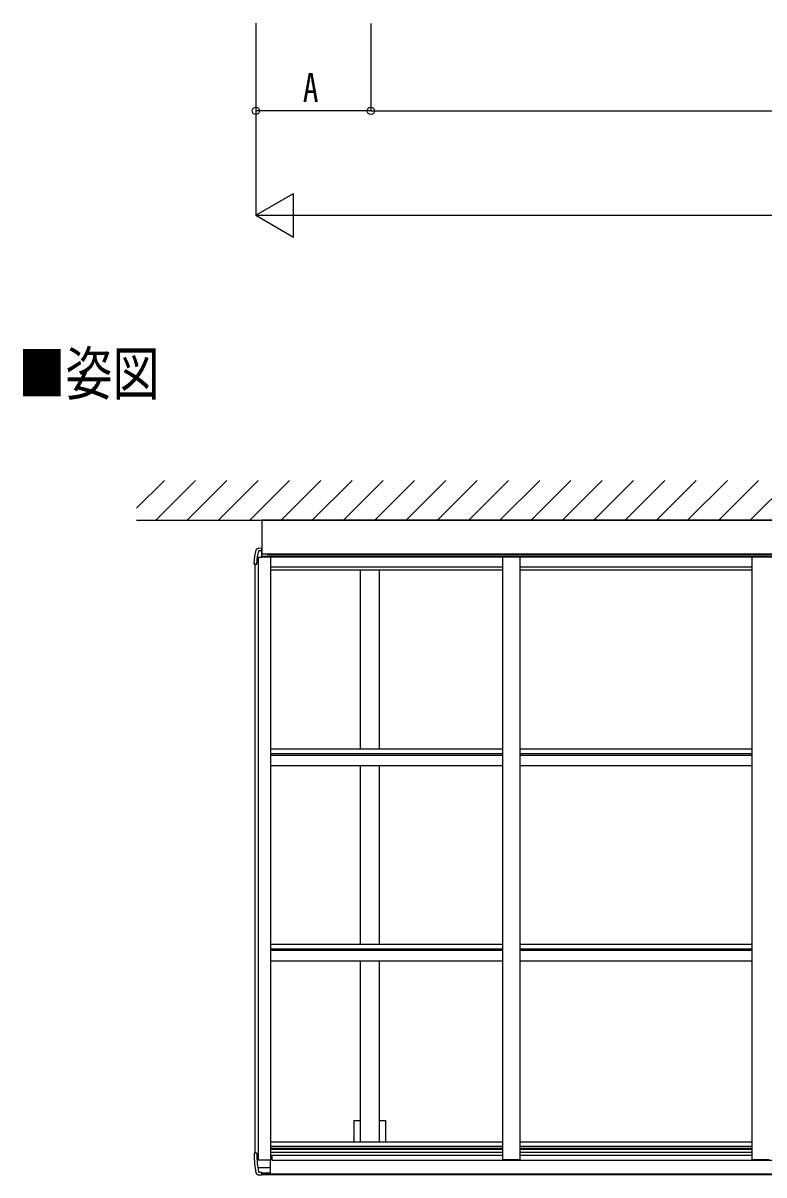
# Model space of a CAD drawing. Units: millimetres, scale not verified. Extents: x -10512 to 10512, y -7425 to 7425.
# Drawn here: x -7650 to -5523, y -344 to 2964 of the extents above; entities that cross this region are included whole.
import ezdxf
from ezdxf.enums import TextEntityAlignment as Align

# ---------------------------------------------------------------- set-up
doc = ezdxf.new("R2010")
doc.units = ezdxf.units.MM
doc.header["$LTSCALE"] = 40
for name, color, linetype in [('0-2_USER1', 3, 'Continuous'), ('0-4_YKK_13', 4, 'Continuous'), ('0-5_YKK_A1', 4, 'Continuous'), ('0-6_YKK_D', 6, 'Continuous')]:
    doc.layers.add(name, color=color, linetype=linetype)
doc.styles.add('ＭＳ ゴシック', font='')
doc.styles.get('ＭＳ ゴシック').set_extended_font_data('MS Gothic')

msp = doc.modelspace()

# ---------------------------------------------------------------- linework, layer by layer
at = {"layer": '0-4_YKK_13'}
for p, q in [((-6964.72, 1535.64), (-6964.72, 1438.79)), ((-3384.72, 1535.64), (-6964.72, 1535.64)), ((-6973.73, 1455.68), (-6964.72, 1456.15)), ((-6964.72, 1456.15), (-6964.72, 1455.29)), ((-6975.72, 1429.85), (-6964.72, 1429.85)), ((-6975.72, 1417.15), (-6975.72, 1429.85)), ((-6964.72, 1448.15), (-6972.04, 1448.15)), ((-6964.72, 1455.29), (-6964.72, 1453.42)), ((-6964.72, 1453.42), (-6964.72, 1448.15)), ((-6964.72, 1429.85), (-6964.72, 1448.15)), ((-3384.72, 1438.79), (-6964.72, 1438.79)), ((-6986.72, 1410.15), (-6986.72, 1415.15)), ((-6985.87, 1410.15), (-6986.72, 1410.15)), ((-6982.57, 1410.15), (-6985.87, 1410.15)), ((-6982.57, 1410.15), (-6978.72, 1410.15)), ((-6978.72, 1410.15), (-6978.72, 1415.15)), ((-6986.72, -281.2), (-6986.72, -286.2)), ((-6985.87, -281.2), (-6986.72, -281.2)), ((-6978.72, -281.2), (-6978.72, -286.2)), ((-6940.72, -301.05), (-6940.72, -323.2)), ((-6973.73, -343.73), (-6964.72, -344.2)), ((-6972.04, -336.2), (-6964.72, -336.2)), ((-6964.72, -341.46), (-6964.72, -336.2)), ((-6940.72, -338.6), (-6964.72, -338.6)), ((-6941.72, -340.6), (-6964.72, -340.6)), ((-6964.72, -343.34), (-6964.72, -341.46)), ((-6964.72, -344.2), (-6964.72, -343.34)), ((-6941.72, -340.6), (-6940.72, -339.6)), ((-6940.72, -338.6), (-6940.72, -339.6))]:
    msp.add_line(p, q, dxfattribs=at)
for points in [[(-6981.39, 1449.77), (-6981.11, 1450.53), (-6980.75, 1451.26), (-6980.33, 1451.96), (-6979.84, 1452.61), (-6979.57, 1452.92), (-6979.22, 1453.28), (-6978.55, 1453.87), (-6977.84, 1454.37), (-6977.1, 1454.79), (-6976.33, 1455.13), (-6975.56, 1455.39), (-6975.19, 1455.48), (-6974.77, 1455.56), (-6973.99, 1455.66)], [(-6975.72, 1417.15), (-6975.72, 1415.15), (-6978.72, 1415.15)], [(-6978.72, -281.2), (-6982.57, -281.2), (-6985.87, -281.2)], [(-6975.97, -323.2), (-6940.72, -323.2), (-6940.72, -338.6)], [(-6981.39, -337.79), (-6981.16, -338.44), (-6980.81, -339.2), (-6980.39, -339.92), (-6979.89, -340.59), (-6979.33, -341.22), (-6978.65, -341.83), (-6977.93, -342.36), (-6977.17, -342.8), (-6976.8, -342.98), (-6976.39, -343.15), (-6975.59, -343.42), (-6974.79, -343.61), (-6973.99, -343.71)]]:
    msp.add_lwpolyline(points, dxfattribs=at)
for centre, radius, start, end in [((-6871.72, 1415.15), 115, 162.49309, 180), ((-6871.72, 1415.15), 107, 162.82818, 180), ((-6972.04, 1446.15), 2, 90, 162.82818), ((-6734.98, -286.28), 251.74, 179.98118, 191.80718), ((-6729.63, -286.28), 249.09, 179.98192, 191.23052), ((-6972.04, -334.2), 2, 197.17182, 270)]:
    msp.add_arc(centre, radius, start, end, dxfattribs=at)
at = {"layer": '0-5_YKK_A1'}
for p, q in [((-7323.99, 1570.1), (-7244.36, 1649.73)), ((-7268.64, 1535.64), (-7154.56, 1649.73)), ((-7178.84, 1535.64), (-7064.75, 1649.73)), ((-7089.04, 1535.64), (-6974.95, 1649.73)), ((-6999.24, 1535.64), (-6885.15, 1649.73)), ((-6909.43, 1535.64), (-6795.35, 1649.73)), ((-6819.63, 1535.64), (-6705.54, 1649.73)), ((-6729.83, 1535.64), (-6615.74, 1649.73)), ((-6640.03, 1535.64), (-6525.94, 1649.73)), ((-6550.22, 1535.64), (-6436.13, 1649.73)), ((-6460.42, 1535.64), (-6346.33, 1649.73)), ((-6370.62, 1535.64), (-6256.53, 1649.73)), ((-6280.82, 1535.64), (-6166.73, 1649.73)), ((-6191.01, 1535.64), (-6076.92, 1649.73)), ((-6101.21, 1535.64), (-5987.12, 1649.73)), ((-6011.41, 1535.64), (-5897.32, 1649.73)), ((-5921.6, 1535.64), (-5807.52, 1649.73)), ((-5831.8, 1535.64), (-5717.71, 1649.73)), ((-5742, 1535.64), (-5627.91, 1649.73)), ((-5652.2, 1535.64), (-5538.11, 1649.73)), ((-5562.39, 1535.64), (-5448.31, 1649.73)), ((-7324.74, 1535.64), (-3024.7, 1535.64)), ((-6964.72, 1429.86), (-6964.72, 1455.63)), ((-6975.02, 1429.85), (-6975.02, -301.05)), ((-3384.72, 1432.02), (-6964.72, 1432.02)), ((-3384.72, 1431.85), (-6964.72, 1431.81)), ((-3384.72, 1429.86), (-6964.72, 1429.86)), ((-6948.22, 1438.79), (-6948.22, 1436.3)), ((-3401.22, 1436.3), (-6948.22, 1436.3)), ((-6939.72, 1429.86), (-6939.72, -301.05)), ((-6273.72, 1429.86), (-6273.72, -301.05)), ((-6223.72, 1429.86), (-6223.72, -301.05)), ((-5557.72, 1429.86), (-5557.72, -301.05)), ((-6984.72, 1410.15), (-6984.72, -281.2)), ((-6975.02, 1415.15), (-6978.72, 1415.15)), ((-6939.72, 1401.99), (-6273.72, 1401.99)), ((-6939.72, 1393.69), (-6273.72, 1393.69)), ((-6682.22, 1393.69), (-6682.22, 878.96)), ((-6627.22, 1393.69), (-6627.22, 878.96)), ((-6223.72, 1401.99), (-5557.72, 1401.99)), ((-6223.72, 1393.69), (-5557.72, 1393.69)), ((-6939.72, 878.96), (-6273.72, 878.96)), ((-6939.72, 865.95), (-6273.72, 865.95)), ((-6939.72, 861.4), (-6273.72, 861.4)), ((-6223.72, 878.96), (-5557.72, 878.96)), ((-6223.72, 865.95), (-5557.72, 865.95)), ((-6223.72, 861.4), (-5557.72, 861.4)), ((-6939.72, 831.57), (-6273.72, 831.57)), ((-6682.22, 831.57), (-6682.22, 318.49)), ((-6627.22, 831.57), (-6627.22, 318.49)), ((-6223.72, 831.57), (-5557.72, 831.57)), ((-6939.72, 318.49), (-6273.72, 318.49)), ((-6939.72, 305.48), (-6273.72, 305.48)), ((-6939.72, 300.93), (-6273.72, 300.93)), ((-6223.72, 318.49), (-5557.72, 318.49)), ((-6223.72, 305.48), (-5557.72, 305.48)), ((-6223.72, 300.93), (-5557.72, 300.93)), ((-6939.72, 271.09), (-6273.72, 271.09)), ((-6682.22, 271.09), (-6682.22, -248.93)), ((-6627.22, 271.09), (-6627.22, -248.93)), ((-6223.72, 271.09), (-5557.72, 271.09)), ((-6699.92, -187.34), (-6682.22, -187.34)), ((-6699.92, -187.34), (-6699.92, -248.93)), ((-6627.22, -187.34), (-6609.52, -187.34)), ((-6609.52, -187.34), (-6609.52, -248.93)), ((-6939.72, -248.93), (-6273.72, -248.93)), ((-6939.72, -261.94), (-6273.72, -261.94)), ((-6223.72, -248.93), (-5557.72, -248.93)), ((-6223.72, -261.94), (-5557.72, -261.94)), ((-6975.02, -286.2), (-6978.72, -286.2)), ((-6939.72, -267.02), (-6273.72, -267.02)), ((-6273.72, -270.95), (-6939.72, -270.95)), ((-6939.72, -279.14), (-6273.72, -279.14)), ((-6939.72, -287.54), (-6273.72, -287.54)), ((-6934.72, -303.15), (-6934.72, -287.54)), ((-6223.72, -267.02), (-5557.72, -267.02)), ((-5557.72, -270.95), (-6223.72, -270.95)), ((-6223.72, -279.14), (-5557.72, -279.14)), ((-6223.72, -287.54), (-5557.72, -287.54)), ((-6975.02, -301.05), (-6939.72, -301.05)), ((-3408.72, -303.15), (-6934.72, -303.15)), ((-6223.72, -301.05), (-6273.72, -301.05)), ((-5507.72, -301.05), (-5557.72, -301.05)), ((-6964.73, -341.2), (-3384.72, -341.2)), ((-6964.72, -343.34), (-3384.72, -343.34))]:
    msp.add_line(p, q, dxfattribs=at)
at = {"layer": '0-6_YKK_D'}
for p, q in [((-6981.72, 2963.51), (-6981.72, 2410.45)), ((-6981.72, 2963.51), (-6981.72, 2710.45)), ((-6651.72, 2962.34), (-6651.72, 2710.45)), ((-6651.72, 2962.34), (-6651.72, 2710.45)), ((-6651.72, 2711.45), (-6981.72, 2711.45)), ((-6651.72, 2711.45), (-3691.72, 2711.45)), ((-6981.72, 2411.45), (-6873.47, 2473.95)), ((-6873.47, 2348.95), (-6873.47, 2473.95)), ((-6981.72, 2411.45), (-6873.47, 2348.95)), ((-6981.72, 2411.45), (-6765.21, 2411.45)), ((-6856.72, 2411.45), (-3486.72, 2411.45))]:
    msp.add_line(p, q, dxfattribs=at)
for centre in [(-6981.72, 2711.45), (-6651.72, 2711.45), (-6651.72, 2711.45)]:
    msp.add_circle(centre, 10.62, dxfattribs=at)

# ---------------------------------------------------------------- texts
at = {"layer": '0-2_USER1', "style": 'ＭＳ ゴシック', "width": 0.8}
msp.add_text('■姿図', height=123.8, dxfattribs=at).set_placement((-7663.51, 1858.2), align=Align.BOTTOM_LEFT)
at = {"layer": '0-6_YKK_D', "style": 'ＭＳ ゴシック', "width": 0.8}
msp.add_text('A', height=82.48, dxfattribs=at).set_placement((-6846.72, 2712.45), align=Align.BOTTOM_LEFT)

doc.saveas('drawing.dxf')
